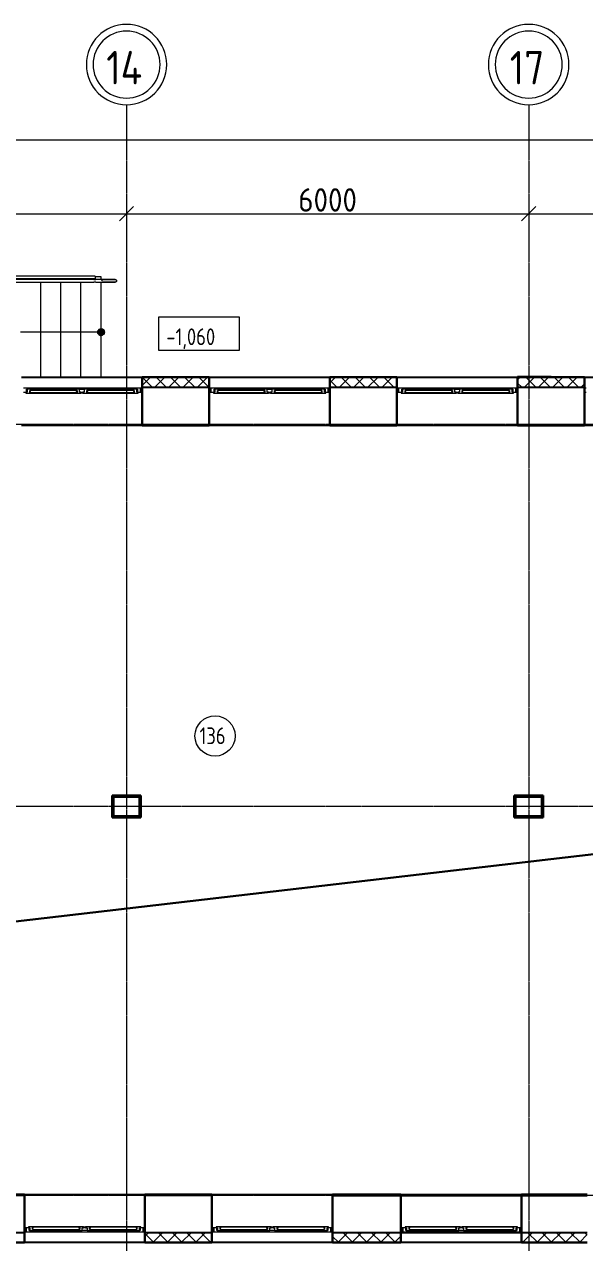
# Model space of a CAD drawing. Header units: millimetres. Extents: x -695119 to 412940, y -249585 to 622758.
# Drawn here: x 150538 to 158898, y -32073 to -13905 of the extents above; entities that cross this region are included whole.
import ezdxf

# ---------------------------------------------------------------- set-up
doc = ezdxf.new("R2010")
doc.units = ezdxf.units.MM
doc.linetypes.add('ADSK_Линия сетки', pattern=[25, 20, -2.5, 0, -2.5])
for name, color, linetype, lineweight in [('_Схема', 5, 'Continuous', 30), ('Каркас_Импост', 8, 'Continuous', 9), ('Лестницы', 8, 'Continuous', 9), ('Линии', 7, 'Continuous', 9), ('Марки помещений', 8, 'Continuous', 20), ('Несущие колонны', 252, 'Continuous', 18), ('Ограждение', 8, 'Continuous', 9), ('Окна', 252, 'Continuous', 9), ('Оси', 252, 'Continuous', 9), ('Остекление', 8, 'Continuous', 9), ('Поручни', 8, 'Continuous', 9), ('Размеры', 7, 'Continuous', 9), ('Стены разрез', 7, 'Continuous', 30), ('Стены штриховка', 7, 'Continuous', 9), ('Стрелки вверх', 7, 'Continuous', 18), ('Текстовые примечания', 7, 'Continuous', 9)]:
    doc.layers.add(name, color=color, linetype=linetype, lineweight=lineweight)
doc.layers.add('Стены', color=194, linetype='Continuous')
doc.styles.add('GOST 2.304 type A_1', font='', dxfattribs={"height": 350})
doc.styles.add('GOST Common', font='', dxfattribs={"width": 0.9, "height": 500})
doc.styles.add('ISOCPEUR', font='isocpeur.ttf', dxfattribs={"width": 0.9, "height": 350})
doc.styles.get('GOST 2.304 type A_1').set_extended_font_data('GOST 2.304 type A')
doc.styles.get('GOST Common').set_extended_font_data('GOST type B')

# ---------------------------------------------------------------- blocks, each defined once
blk = doc.blocks.new('_Oblique')
at = {"color": 0, "linetype": 'ByBlock', "lineweight": -2}
blk.add_line((-0.5, -0.5), (0.5, 0.5), dxfattribs=at)
blk = doc.blocks.new('1 этаж')
at = {"layer": 'Стрелки вверх', "true_color": 0x636466}
h = blk.add_hatch(color=251, dxfattribs=at)
edge = h.paths.add_edge_path()
edge.add_arc((-23136, -99671), 50, 0, 360)
blk.add_hatch(color=251, dxfattribs=at).paths.add_polyline_path([(-23143, -99721), (-23115, -99717), (-23094, -99698), (-23086, -99671), (-23094, -99644), (-23115, -99626), (-23143, -99622), (-23169, -99634), (-23184, -99657), (-23184, -99685), (-23169, -99709)])
at = {"layer": 'Каркас_Импост', "color": 251, "lineweight": 18, "true_color": 0x636466}
for p, q in [((-24236, -100507), (-24296, -100507)), ((-24296, -100565), (-24258, -100565)), ((-24238, -100565), (-24258, -100565)), ((-24258, -100565), (-24258, -100582)), ((-24258, -100582), (-24202, -100582)), ((-24250, -100565), (-24250, -100524)), ((-24250, -100524), (-24238, -100524)), ((-24238, -100524), (-24238, -100565)), ((-24187, -100524), (-24238, -100524)), ((-24232, -100524), (-24236, -100507)), ((-24202, -100582), (-24201, -100581)), ((-24201, -100573), (-24201, -100541)), ((-24201, -100541), (-24183, -100541)), ((-24183, -100573), (-24201, -100573)), ((-24201, -100581), (-24200, -100582)), ((-24200, -100582), (-24185, -100582)), ((-24183, -100541), (-24187, -100524)), ((-24185, -100582), (-24183, -100573)), ((-23506, -100524), (-23511, -100541)), ((-23511, -100541), (-23493, -100541)), ((-23493, -100573), (-23511, -100573)), ((-23511, -100573), (-23508, -100582)), ((-23508, -100582), (-23494, -100582)), ((-23456, -100524), (-23506, -100524)), ((-23494, -100582), (-23493, -100581)), ((-23493, -100541), (-23493, -100573)), ((-23493, -100581), (-23492, -100582)), ((-23492, -100582), (-23436, -100582)), ((-23456, -100565), (-23456, -100524)), ((-23436, -100565), (-23456, -100565)), ((-23436, -100582), (-23436, -100565)), ((-23386, -100565), (-23406, -100565)), ((-23406, -100565), (-23406, -100582)), ((-23406, -100582), (-23350, -100582)), ((-23386, -100524), (-23386, -100565)), ((-23335, -100524), (-23386, -100524)), ((-23350, -100582), (-23349, -100581)), ((-23349, -100573), (-23349, -100541)), ((-23349, -100541), (-23331, -100541)), ((-23331, -100573), (-23349, -100573)), ((-23349, -100581), (-23348, -100582)), ((-23348, -100582), (-23333, -100582)), ((-23331, -100541), (-23335, -100524)), ((-23333, -100582), (-23331, -100573)), ((-22654, -100524), (-22659, -100541)), ((-22659, -100541), (-22641, -100541)), ((-22641, -100573), (-22659, -100573)), ((-22659, -100573), (-22656, -100582)), ((-22656, -100582), (-22642, -100582)), ((-22604, -100524), (-22654, -100524)), ((-22642, -100582), (-22641, -100581)), ((-22641, -100541), (-22641, -100573)), ((-22641, -100581), (-22640, -100582)), ((-22640, -100582), (-22584, -100582)), ((-22605, -100507), (-22610, -100524)), ((-22546, -100507), (-22605, -100507)), ((-22604, -100565), (-22604, -100524)), ((-22604, -100524), (-22592, -100524)), ((-22584, -100565), (-22604, -100565)), ((-22592, -100524), (-22592, -100565)), ((-22584, -100582), (-22584, -100565)), ((-22584, -100565), (-22546, -100565)), ((-22546, -100565), (-22546, -100507)), ((-21436, -100507), (-21496, -100507)), ((-21496, -100507), (-21496, -100565)), ((-21496, -100565), (-21458, -100565)), ((-21438, -100565), (-21458, -100565)), ((-21458, -100565), (-21458, -100582)), ((-21458, -100582), (-21402, -100582)), ((-21450, -100565), (-21450, -100524)), ((-21450, -100524), (-21438, -100524)), ((-21438, -100524), (-21438, -100565)), ((-21387, -100524), (-21438, -100524)), ((-21432, -100524), (-21436, -100507)), ((-21402, -100582), (-21401, -100581)), ((-21401, -100573), (-21401, -100541)), ((-21401, -100541), (-21383, -100541)), ((-21383, -100573), (-21401, -100573)), ((-21401, -100581), (-21400, -100582)), ((-21400, -100582), (-21385, -100582)), ((-21383, -100541), (-21387, -100524)), ((-21385, -100582), (-21383, -100573)), ((-20706, -100524), (-20711, -100541)), ((-20711, -100541), (-20693, -100541)), ((-20693, -100573), (-20711, -100573)), ((-20711, -100573), (-20708, -100582)), ((-20708, -100582), (-20694, -100582)), ((-20656, -100524), (-20706, -100524)), ((-20694, -100582), (-20693, -100581)), ((-20693, -100541), (-20693, -100573)), ((-20693, -100581), (-20692, -100582)), ((-20692, -100582), (-20636, -100582)), ((-20656, -100565), (-20656, -100524)), ((-20636, -100565), (-20656, -100565)), ((-20636, -100582), (-20636, -100565)), ((-20586, -100565), (-20606, -100565)), ((-20606, -100565), (-20606, -100582)), ((-20606, -100582), (-20550, -100582)), ((-20586, -100524), (-20586, -100565)), ((-20535, -100524), (-20586, -100524)), ((-20550, -100582), (-20549, -100581)), ((-20549, -100573), (-20549, -100541)), ((-20549, -100541), (-20531, -100541)), ((-20531, -100573), (-20549, -100573)), ((-20549, -100581), (-20548, -100582)), ((-20548, -100582), (-20533, -100582)), ((-20531, -100541), (-20535, -100524)), ((-20533, -100582), (-20531, -100573)), ((-19854, -100524), (-19859, -100541)), ((-19859, -100541), (-19841, -100541)), ((-19841, -100573), (-19859, -100573)), ((-19859, -100573), (-19856, -100582)), ((-19856, -100582), (-19842, -100582)), ((-19804, -100524), (-19854, -100524)), ((-19842, -100582), (-19841, -100581)), ((-19841, -100541), (-19841, -100573)), ((-19841, -100581), (-19840, -100582)), ((-19840, -100582), (-19784, -100582)), ((-19805, -100507), (-19810, -100524)), ((-19746, -100507), (-19805, -100507)), ((-19804, -100565), (-19804, -100524)), ((-19804, -100524), (-19792, -100524)), ((-19784, -100565), (-19804, -100565)), ((-19792, -100524), (-19792, -100565)), ((-19784, -100582), (-19784, -100565)), ((-19784, -100565), (-19746, -100565)), ((-19746, -100565), (-19746, -100507)), ((-18636, -100507), (-18696, -100507)), ((-18696, -100507), (-18696, -100565)), ((-18696, -100565), (-18658, -100565)), ((-18638, -100565), (-18658, -100565)), ((-18658, -100565), (-18658, -100582)), ((-18658, -100582), (-18602, -100582)), ((-18650, -100565), (-18650, -100524)), ((-18650, -100524), (-18638, -100524)), ((-18638, -100524), (-18638, -100565)), ((-18587, -100524), (-18638, -100524)), ((-18632, -100524), (-18636, -100507)), ((-18602, -100582), (-18601, -100581)), ((-18601, -100573), (-18601, -100541)), ((-18601, -100541), (-18583, -100541)), ((-18583, -100573), (-18601, -100573)), ((-18601, -100581), (-18600, -100582)), ((-18600, -100582), (-18585, -100582)), ((-18583, -100541), (-18587, -100524)), ((-18585, -100582), (-18583, -100573)), ((-17906, -100524), (-17911, -100541)), ((-17911, -100541), (-17893, -100541)), ((-17893, -100573), (-17911, -100573)), ((-17911, -100573), (-17908, -100582)), ((-17908, -100582), (-17894, -100582)), ((-17856, -100524), (-17906, -100524)), ((-17894, -100582), (-17893, -100581)), ((-17893, -100541), (-17893, -100573)), ((-17893, -100581), (-17892, -100582)), ((-17892, -100582), (-17836, -100582)), ((-17856, -100565), (-17856, -100524)), ((-17836, -100565), (-17856, -100565)), ((-17836, -100582), (-17836, -100565)), ((-17786, -100565), (-17806, -100565)), ((-17806, -100565), (-17806, -100582)), ((-17806, -100582), (-17750, -100582)), ((-17786, -100524), (-17786, -100565)), ((-17735, -100524), (-17786, -100524)), ((-17750, -100582), (-17749, -100581)), ((-17749, -100573), (-17749, -100541)), ((-17749, -100541), (-17731, -100541)), ((-17731, -100573), (-17749, -100573)), ((-17749, -100581), (-17748, -100582)), ((-17748, -100582), (-17733, -100582)), ((-17731, -100541), (-17735, -100524)), ((-17733, -100582), (-17731, -100573)), ((-17054, -100524), (-17059, -100541)), ((-17059, -100541), (-17041, -100541)), ((-17041, -100573), (-17059, -100573)), ((-17059, -100573), (-17056, -100582)), ((-17056, -100582), (-17042, -100582)), ((-17004, -100524), (-17054, -100524)), ((-17042, -100582), (-17041, -100581)), ((-17041, -100541), (-17041, -100573)), ((-17041, -100581), (-17040, -100582)), ((-17040, -100582), (-16984, -100582)), ((-17005, -100507), (-17010, -100524)), ((-16946, -100507), (-17005, -100507)), ((-17004, -100565), (-17004, -100524)), ((-17004, -100524), (-16992, -100524)), ((-16984, -100565), (-17004, -100565)), ((-16992, -100524), (-16992, -100565)), ((-16984, -100582), (-16984, -100565)), ((-16984, -100565), (-16946, -100565)), ((-16946, -100565), (-16946, -100507)), ((-24218, -113029), (-24256, -113029)), ((-24256, -113029), (-24256, -113087)), ((-24256, -113087), (-24196, -113087)), ((-24162, -113012), (-24218, -113012)), ((-24218, -113012), (-24218, -113029)), ((-24218, -113029), (-24198, -113029)), ((-24210, -113070), (-24210, -113029)), ((-24198, -113070), (-24210, -113070)), ((-24198, -113029), (-24198, -113070)), ((-24198, -113070), (-24147, -113070)), ((-24196, -113087), (-24192, -113070)), ((-24161, -113013), (-24162, -113012)), ((-24160, -113012), (-24161, -113013)), ((-24161, -113053), (-24161, -113021)), ((-24161, -113021), (-24143, -113021)), ((-24143, -113053), (-24161, -113053)), ((-24145, -113012), (-24160, -113012)), ((-24147, -113070), (-24143, -113053)), ((-24143, -113021), (-24145, -113012)), ((-23468, -113012), (-23471, -113021)), ((-23471, -113021), (-23453, -113021)), ((-23453, -113053), (-23471, -113053)), ((-23471, -113053), (-23466, -113070)), ((-23454, -113012), (-23468, -113012)), ((-23466, -113070), (-23416, -113070)), ((-23453, -113013), (-23454, -113012)), ((-23452, -113012), (-23453, -113013)), ((-23453, -113021), (-23453, -113053)), ((-23396, -113012), (-23452, -113012)), ((-23416, -113070), (-23416, -113029)), ((-23416, -113029), (-23396, -113029)), ((-23396, -113029), (-23396, -113012)), ((-23310, -113012), (-23366, -113012)), ((-23366, -113012), (-23366, -113029)), ((-23366, -113029), (-23346, -113029)), ((-23346, -113029), (-23346, -113070)), ((-23346, -113070), (-23295, -113070)), ((-23309, -113013), (-23310, -113012)), ((-23308, -113012), (-23309, -113013)), ((-23309, -113053), (-23309, -113021)), ((-23309, -113021), (-23291, -113021)), ((-23291, -113053), (-23309, -113053)), ((-23293, -113012), (-23308, -113012)), ((-23295, -113070), (-23291, -113053)), ((-23291, -113021), (-23293, -113012)), ((-22616, -113012), (-22619, -113021)), ((-22619, -113021), (-22601, -113021)), ((-22601, -113053), (-22619, -113053)), ((-22619, -113053), (-22614, -113070)), ((-22602, -113012), (-22616, -113012)), ((-22614, -113070), (-22564, -113070)), ((-22601, -113013), (-22602, -113012)), ((-22600, -113012), (-22601, -113013)), ((-22601, -113021), (-22601, -113053)), ((-22544, -113012), (-22600, -113012)), ((-22570, -113070), (-22565, -113087)), ((-22565, -113087), (-22506, -113087)), ((-22564, -113070), (-22564, -113029)), ((-22564, -113029), (-22544, -113029)), ((-22552, -113070), (-22564, -113070)), ((-22552, -113029), (-22552, -113070)), ((-22544, -113029), (-22544, -113012)), ((-22506, -113029), (-22544, -113029)), ((-22506, -113087), (-22506, -113029)), ((-21418, -113029), (-21456, -113029)), ((-21456, -113029), (-21456, -113087)), ((-21456, -113087), (-21396, -113087)), ((-21362, -113012), (-21418, -113012)), ((-21418, -113012), (-21418, -113029)), ((-21418, -113029), (-21398, -113029)), ((-21410, -113070), (-21410, -113029)), ((-21398, -113070), (-21410, -113070)), ((-21398, -113029), (-21398, -113070)), ((-21398, -113070), (-21347, -113070)), ((-21396, -113087), (-21392, -113070)), ((-21361, -113013), (-21362, -113012)), ((-21360, -113012), (-21361, -113013)), ((-21361, -113053), (-21361, -113021)), ((-21361, -113021), (-21343, -113021)), ((-21343, -113053), (-21361, -113053)), ((-21345, -113012), (-21360, -113012)), ((-21347, -113070), (-21343, -113053)), ((-21343, -113021), (-21345, -113012)), ((-20668, -113012), (-20671, -113021)), ((-20671, -113021), (-20653, -113021)), ((-20653, -113053), (-20671, -113053)), ((-20671, -113053), (-20666, -113070)), ((-20654, -113012), (-20668, -113012)), ((-20666, -113070), (-20616, -113070)), ((-20653, -113013), (-20654, -113012)), ((-20652, -113012), (-20653, -113013)), ((-20653, -113021), (-20653, -113053)), ((-20596, -113012), (-20652, -113012)), ((-20616, -113070), (-20616, -113029)), ((-20616, -113029), (-20596, -113029)), ((-20596, -113029), (-20596, -113012)), ((-20510, -113012), (-20566, -113012)), ((-20566, -113012), (-20566, -113029)), ((-20566, -113029), (-20546, -113029)), ((-20546, -113029), (-20546, -113070)), ((-20546, -113070), (-20495, -113070)), ((-20509, -113013), (-20510, -113012)), ((-20508, -113012), (-20509, -113013)), ((-20509, -113053), (-20509, -113021)), ((-20509, -113021), (-20491, -113021)), ((-20491, -113053), (-20509, -113053)), ((-20493, -113012), (-20508, -113012)), ((-20495, -113070), (-20491, -113053)), ((-20491, -113021), (-20493, -113012)), ((-19816, -113012), (-19819, -113021)), ((-19819, -113021), (-19801, -113021)), ((-19801, -113053), (-19819, -113053)), ((-19819, -113053), (-19814, -113070)), ((-19802, -113012), (-19816, -113012)), ((-19814, -113070), (-19764, -113070)), ((-19801, -113013), (-19802, -113012)), ((-19800, -113012), (-19801, -113013)), ((-19801, -113021), (-19801, -113053)), ((-19744, -113012), (-19800, -113012)), ((-19770, -113070), (-19765, -113087)), ((-19765, -113087), (-19706, -113087)), ((-19764, -113070), (-19764, -113029)), ((-19764, -113029), (-19744, -113029)), ((-19752, -113070), (-19764, -113070)), ((-19752, -113029), (-19752, -113070)), ((-19744, -113029), (-19744, -113012)), ((-19706, -113029), (-19744, -113029)), ((-19706, -113087), (-19706, -113029)), ((-18598, -113029), (-18636, -113029)), ((-18636, -113029), (-18636, -113087)), ((-18636, -113087), (-18576, -113087)), ((-18542, -113012), (-18598, -113012)), ((-18598, -113012), (-18598, -113029)), ((-18598, -113029), (-18578, -113029)), ((-18590, -113070), (-18590, -113029)), ((-18578, -113070), (-18590, -113070)), ((-18578, -113029), (-18578, -113070)), ((-18578, -113070), (-18527, -113070)), ((-18576, -113087), (-18572, -113070)), ((-18541, -113013), (-18542, -113012)), ((-18540, -113012), (-18541, -113013)), ((-18541, -113053), (-18541, -113021)), ((-18541, -113021), (-18523, -113021)), ((-18523, -113053), (-18541, -113053)), ((-18525, -113012), (-18540, -113012)), ((-18527, -113070), (-18523, -113053)), ((-18523, -113021), (-18525, -113012)), ((-17848, -113012), (-17851, -113021)), ((-17851, -113021), (-17833, -113021)), ((-17833, -113053), (-17851, -113053)), ((-17851, -113053), (-17846, -113070)), ((-17834, -113012), (-17848, -113012)), ((-17846, -113070), (-17796, -113070)), ((-17833, -113013), (-17834, -113012)), ((-17832, -113012), (-17833, -113013)), ((-17833, -113021), (-17833, -113053)), ((-17776, -113012), (-17832, -113012)), ((-17796, -113070), (-17796, -113029)), ((-17796, -113029), (-17776, -113029)), ((-17776, -113029), (-17776, -113012)), ((-17690, -113012), (-17746, -113012)), ((-17746, -113012), (-17746, -113029)), ((-17746, -113029), (-17726, -113029)), ((-17726, -113029), (-17726, -113070)), ((-17726, -113070), (-17675, -113070)), ((-17689, -113013), (-17690, -113012)), ((-17688, -113012), (-17689, -113013)), ((-17689, -113053), (-17689, -113021)), ((-17689, -113021), (-17671, -113021)), ((-17671, -113053), (-17689, -113053)), ((-17673, -113012), (-17688, -113012)), ((-17675, -113070), (-17671, -113053)), ((-17671, -113021), (-17673, -113012)), ((-16996, -113012), (-16999, -113021)), ((-16999, -113021), (-16981, -113021)), ((-16981, -113053), (-16999, -113053)), ((-16999, -113053), (-16994, -113070)), ((-16982, -113012), (-16996, -113012)), ((-16994, -113070), (-16944, -113070)), ((-16981, -113013), (-16982, -113012)), ((-16980, -113012), (-16981, -113013)), ((-16981, -113021), (-16981, -113053)), ((-16924, -113012), (-16980, -113012)), ((-16950, -113070), (-16945, -113087)), ((-16945, -113087), (-16886, -113087)), ((-16944, -113070), (-16944, -113029)), ((-16944, -113029), (-16924, -113029)), ((-16932, -113070), (-16944, -113070)), ((-16932, -113029), (-16932, -113070)), ((-16924, -113029), (-16924, -113012)), ((-16886, -113029), (-16924, -113029)), ((-16886, -113087), (-16886, -113029))]:
    blk.add_line(p, q, dxfattribs=at)
at = {"layer": 'Каркас_Импост', "color": 251, "true_color": 0x636466}
for p, q in [((-22605, -100507), (-24236, -100507)), ((-24202, -100582), (-24200, -100582)), ((-23506, -100524), (-24187, -100524)), ((-24185, -100582), (-23508, -100582)), ((-23494, -100582), (-23492, -100582)), ((-23456, -100524), (-23386, -100524)), ((-23436, -100565), (-23406, -100565)), ((-23406, -100582), (-23436, -100582)), ((-23350, -100582), (-23348, -100582)), ((-22654, -100524), (-23335, -100524)), ((-23333, -100582), (-22656, -100582)), ((-22642, -100582), (-22640, -100582)), ((-19805, -100507), (-21436, -100507)), ((-21402, -100582), (-21400, -100582)), ((-20706, -100524), (-21387, -100524)), ((-21385, -100582), (-20708, -100582)), ((-20694, -100582), (-20692, -100582)), ((-20656, -100524), (-20586, -100524)), ((-20636, -100565), (-20606, -100565)), ((-20606, -100582), (-20636, -100582)), ((-20550, -100582), (-20548, -100582)), ((-19854, -100524), (-20535, -100524)), ((-20533, -100582), (-19856, -100582)), ((-19842, -100582), (-19840, -100582)), ((-17005, -100507), (-18636, -100507)), ((-18602, -100582), (-18600, -100582)), ((-17906, -100524), (-18587, -100524)), ((-18585, -100582), (-17908, -100582)), ((-17894, -100582), (-17892, -100582)), ((-17856, -100524), (-17786, -100524)), ((-17836, -100565), (-17806, -100565)), ((-17806, -100582), (-17836, -100582)), ((-17750, -100582), (-17748, -100582)), ((-17054, -100524), (-17735, -100524)), ((-17733, -100582), (-17056, -100582)), ((-17042, -100582), (-17040, -100582)), ((-24196, -113087), (-22565, -113087)), ((-24160, -113012), (-24162, -113012)), ((-24147, -113070), (-23466, -113070)), ((-23468, -113012), (-24145, -113012)), ((-23452, -113012), (-23454, -113012)), ((-23346, -113070), (-23416, -113070)), ((-23396, -113012), (-23366, -113012)), ((-23366, -113029), (-23396, -113029)), ((-23308, -113012), (-23310, -113012)), ((-23295, -113070), (-22614, -113070)), ((-22616, -113012), (-23293, -113012)), ((-22600, -113012), (-22602, -113012)), ((-21396, -113087), (-19765, -113087)), ((-21360, -113012), (-21362, -113012)), ((-21347, -113070), (-20666, -113070)), ((-20668, -113012), (-21345, -113012)), ((-20652, -113012), (-20654, -113012)), ((-20546, -113070), (-20616, -113070)), ((-20596, -113012), (-20566, -113012)), ((-20566, -113029), (-20596, -113029)), ((-20508, -113012), (-20510, -113012)), ((-20495, -113070), (-19814, -113070)), ((-19816, -113012), (-20493, -113012)), ((-19800, -113012), (-19802, -113012)), ((-18576, -113087), (-16945, -113087)), ((-18540, -113012), (-18542, -113012)), ((-18527, -113070), (-17846, -113070)), ((-17848, -113012), (-18525, -113012)), ((-17832, -113012), (-17834, -113012)), ((-17726, -113070), (-17796, -113070)), ((-17776, -113012), (-17746, -113012)), ((-17746, -113029), (-17776, -113029)), ((-17688, -113012), (-17690, -113012)), ((-17675, -113070), (-16994, -113070)), ((-16996, -113012), (-17673, -113012)), ((-16980, -113012), (-16982, -113012))]:
    blk.add_line(p, q, dxfattribs=at)
at = {"layer": 'Лестницы', "color": 251, "true_color": 0x636466}
for p, q in [((-24036, -98885), (-24036, -98875)), ((-24036, -98885), (-24036, -98875)), ((-24036, -100345), (-24036, -98925)), ((-24036, -100345), (-24036, -98925)), ((-23736, -98885), (-23736, -98875)), ((-23736, -98885), (-23736, -98875)), ((-23736, -100345), (-23736, -98925)), ((-23736, -100345), (-23736, -98925)), ((-23436, -98885), (-23436, -98875)), ((-23436, -98885), (-23436, -98875)), ((-23436, -100345), (-23436, -98925)), ((-23436, -100345), (-23436, -98925)), ((-23136, -98845), (-23225, -98845)), ((-23136, -98885), (-23136, -98845)), ((-23136, -98885), (-23136, -98845)), ((-23136, -100345), (-23136, -98925)), ((-23136, -100345), (-23136, -98925))]:
    blk.add_line(p, q, dxfattribs=at)
at = {"layer": 'Линии', "color": 251, "true_color": 0x636466}
for p, q in [((-22275, -99444), (-21075, -99444)), ((-22275, -99944), (-22275, -99444)), ((-21075, -99444), (-21075, -99944)), ((-21075, -99944), (-22275, -99944))]:
    blk.add_line(p, q, dxfattribs=at)
at = {"layer": 'Марки помещений', "color": 251, "true_color": 0x636466}
blk.add_circle((-21435, -105694), 300, dxfattribs=at)
at = {"layer": 'Несущие колонны', "color": 251, "lineweight": 40, "true_color": 0x636466}
for p, q in [((-22956, -106897), (-22956, -106597)), ((-22956, -106597), (-22556, -106597)), ((-22556, -106597), (-22956, -106597)), ((-22956, -106597), (-22956, -106897)), ((-22556, -106597), (-22556, -106897)), ((-22556, -106897), (-22556, -106597)), ((-16956, -106897), (-16956, -106597)), ((-16956, -106597), (-16556, -106597)), ((-16556, -106597), (-16956, -106597)), ((-16956, -106597), (-16956, -106897)), ((-16556, -106597), (-16556, -106897)), ((-16556, -106897), (-16556, -106597)), ((-22556, -106897), (-22956, -106897)), ((-22956, -106897), (-22556, -106897)), ((-16556, -106897), (-16956, -106897)), ((-16956, -106897), (-16556, -106897))]:
    blk.add_line(p, q, dxfattribs=at)
at = {"layer": 'Ограждение', "color": 251, "true_color": 0x636466}
for p, q in [((-23245, -98885), (-24935, -98885)), ((-24935, -98925), (-23245, -98925)), ((-23125, -98885), (-23214, -98885)), ((-23214, -98925), (-23125, -98925)), ((-23125, -98908), (-23125, -98903)), ((-23125, -98903), (-23125, -98905)), ((-23125, -98905), (-23125, -98908))]:
    blk.add_line(p, q, dxfattribs=at)
at = {"layer": 'Ограждение', "color": 251, "true_color": 0x636466, "flags": 128}
for points in [[(-23245, -98885), (-23242, -98885), (-23240, -98885), (-23237, -98885), (-23235, -98885), (-23232, -98885), (-23229, -98885), (-23226, -98885), (-23224, -98885), (-23221, -98885), (-23218, -98885), (-23215, -98885), (-23214, -98885)], [(-23214, -98925), (-23216, -98925), (-23219, -98925), (-23222, -98925), (-23225, -98925), (-23228, -98925), (-23230, -98925), (-23233, -98925), (-23236, -98925), (-23238, -98925), (-23241, -98925), (-23243, -98925), (-23245, -98925)], [(-23125, -98885), (-23117, -98885), (-23109, -98885), (-23101, -98885), (-23094, -98885), (-23086, -98885), (-23078, -98885), (-23070, -98885), (-23063, -98885), (-23055, -98885), (-23048, -98885), (-23040, -98885), (-23033, -98885), (-23026, -98885), (-23019, -98885), (-23013, -98885), (-23006, -98885), (-23000, -98885), (-22994, -98885), (-22988, -98885), (-22982, -98885), (-22977, -98885), (-22971, -98885), (-22966, -98885), (-22962, -98885), (-22957, -98885), (-22953, -98885), (-22949, -98885), (-22945, -98885), (-22942, -98885), (-22939, -98885), (-22936, -98885), (-22934, -98885), (-22932, -98885), (-22930, -98885), (-22928, -98885), (-22927, -98885), (-22926, -98885), (-22926, -98885), (-22925, -98885), (-22925, -98885)], [(-22925, -98885), (-22926, -98885), (-22926, -98885), (-22927, -98885), (-22928, -98885), (-22929, -98885), (-22931, -98885), (-22933, -98885), (-22936, -98885), (-22938, -98885), (-22941, -98885), (-22944, -98885), (-22948, -98885), (-22952, -98885), (-22956, -98885), (-22960, -98885), (-22965, -98885), (-22970, -98885), (-22975, -98885), (-22980, -98885), (-22986, -98885), (-22992, -98885), (-22998, -98885), (-23004, -98885), (-23011, -98885), (-23017, -98885), (-23024, -98885), (-23031, -98885), (-23038, -98885), (-23046, -98885), (-23053, -98885), (-23060, -98885), (-23068, -98885), (-23076, -98885), (-23084, -98885), (-23091, -98885), (-23099, -98885), (-23107, -98885), (-23115, -98885), (-23123, -98885), (-23125, -98885)], [(-23125, -98925), (-23117, -98925), (-23109, -98925), (-23101, -98925), (-23094, -98925), (-23086, -98925), (-23078, -98925), (-23070, -98925), (-23063, -98925), (-23055, -98925), (-23048, -98925), (-23040, -98925), (-23033, -98925), (-23026, -98925), (-23019, -98925), (-23013, -98925), (-23006, -98925), (-23000, -98925), (-22994, -98925), (-22988, -98925), (-22982, -98925), (-22977, -98925), (-22971, -98925), (-22966, -98925), (-22962, -98925), (-22957, -98925), (-22953, -98925), (-22949, -98925), (-22945, -98925), (-22942, -98925), (-22939, -98925), (-22936, -98925), (-22934, -98925), (-22932, -98925), (-22930, -98925), (-22928, -98925), (-22927, -98925), (-22926, -98925), (-22926, -98925), (-22925, -98925), (-22925, -98925)], [(-22925, -98925), (-22926, -98925), (-22926, -98925), (-22927, -98925), (-22928, -98925), (-22929, -98925), (-22931, -98925), (-22933, -98925), (-22936, -98925), (-22938, -98925), (-22941, -98925), (-22944, -98925), (-22948, -98925), (-22952, -98925), (-22956, -98925), (-22960, -98925), (-22965, -98925), (-22970, -98925), (-22975, -98925), (-22980, -98925), (-22986, -98925), (-22992, -98925), (-22998, -98925), (-23004, -98925), (-23011, -98925), (-23017, -98925), (-23024, -98925), (-23031, -98925), (-23038, -98925), (-23046, -98925), (-23053, -98925), (-23060, -98925), (-23068, -98925), (-23076, -98925), (-23084, -98925), (-23091, -98925), (-23099, -98925), (-23107, -98925), (-23115, -98925), (-23123, -98925), (-23125, -98925)], [(-22925, -98885), (-22925, -98885), (-22924, -98885), (-22923, -98886), (-22922, -98886), (-22921, -98886), (-22921, -98886), (-22920, -98886), (-22919, -98886), (-22918, -98887), (-22918, -98887), (-22917, -98887), (-22916, -98888), (-22915, -98888), (-22915, -98888), (-22914, -98889), (-22913, -98889), (-22913, -98890), (-22912, -98890), (-22912, -98891), (-22911, -98891), (-22911, -98892), (-22910, -98893), (-22910, -98893), (-22909, -98894), (-22909, -98895), (-22908, -98895), (-22908, -98896), (-22907, -98897), (-22907, -98897), (-22907, -98898), (-22907, -98899), (-22906, -98900), (-22906, -98900), (-22906, -98901), (-22906, -98902), (-22906, -98903), (-22906, -98904), (-22905, -98904), (-22905, -98905), (-22905, -98905)], [(-22905, -98905), (-22905, -98906), (-22905, -98907), (-22906, -98908), (-22906, -98909), (-22906, -98909), (-22906, -98910), (-22906, -98911), (-22906, -98912), (-22907, -98912), (-22907, -98913), (-22907, -98914), (-22908, -98915), (-22908, -98915), (-22908, -98916), (-22909, -98917), (-22909, -98917), (-22910, -98918), (-22910, -98919), (-22911, -98919), (-22912, -98920), (-22912, -98920), (-22913, -98921), (-22913, -98921), (-22914, -98922), (-22915, -98922), (-22915, -98923), (-22916, -98923), (-22917, -98923), (-22917, -98924), (-22918, -98924), (-22919, -98924), (-22920, -98925), (-22920, -98925), (-22921, -98925), (-22922, -98925), (-22923, -98925), (-22924, -98925), (-22924, -98925), (-22925, -98925), (-22925, -98925)]]:
    blk.add_lwpolyline(points, dxfattribs=at)
at = {"layer": 'Окна', "color": 251, "true_color": 0x636466}
for p, q in [((-22521, -100507), (-22546, -100507)), ((-22546, -100507), (-22546, -100565)), ((-22546, -100565), (-22521, -100565)), ((-21496, -100507), (-21521, -100507)), ((-21521, -100565), (-21496, -100565)), ((-21496, -100565), (-21496, -100507)), ((-19721, -100507), (-19746, -100507)), ((-19746, -100507), (-19746, -100565)), ((-19746, -100565), (-19721, -100565)), ((-18696, -100507), (-18721, -100507)), ((-18721, -100565), (-18696, -100565)), ((-18696, -100565), (-18696, -100507)), ((-16921, -100507), (-16946, -100507)), ((-16946, -100507), (-16946, -100565)), ((-16946, -100565), (-16921, -100565)), ((-15896, -100507), (-15921, -100507)), ((-15921, -100565), (-15896, -100565)), ((-24256, -113029), (-24281, -113029)), ((-24281, -113087), (-24256, -113087)), ((-24256, -113087), (-24256, -113029)), ((-22481, -113029), (-22506, -113029)), ((-22506, -113029), (-22506, -113087)), ((-22506, -113087), (-22481, -113087)), ((-21456, -113029), (-21481, -113029)), ((-21481, -113087), (-21456, -113087)), ((-21456, -113087), (-21456, -113029)), ((-19681, -113029), (-19706, -113029)), ((-19706, -113029), (-19706, -113087)), ((-19706, -113087), (-19681, -113087)), ((-18636, -113029), (-18661, -113029)), ((-18661, -113087), (-18636, -113087)), ((-18636, -113087), (-18636, -113029)), ((-16861, -113029), (-16886, -113029)), ((-16886, -113029), (-16886, -113087)), ((-16886, -113087), (-16861, -113087))]:
    blk.add_line(p, q, dxfattribs=at)
at = {"layer": 'Оси', "color": 251, "linetype": 'ADSK_Линия сетки', "true_color": 0x636466}
for p, q in [((-22756, -96281), (-22756, -159673)), ((-16756, -96281), (-16756, -160943)), ((4311, -101047), (-72628, -101047)), ((4311, -106747), (-72628, -106747)), ((4311, -112547), (-72628, -112547))]:
    blk.add_line(p, q, dxfattribs=at)
at = {"layer": 'Оси', "color": 251, "lineweight": 20, "true_color": 0x636466}
for centre, radius, start, end in [((-22756, -95681), 600, 0, 180), ((-22756, -95681), 500, 0, 180), ((-16756, -95681), 600, 0, 180), ((-16756, -95681), 500, 0, 180), ((-22756, -95681), 600, 180, 0), ((-22756, -95681), 500, 180, 0), ((-16756, -95681), 600, 180, 0), ((-16756, -95681), 500, 180, 0)]:
    blk.add_arc(centre, radius, start, end, dxfattribs=at)
at = {"layer": 'Остекление', "color": 251, "true_color": 0x636466}
for p, q in [((-24198, -100541), (-24201, -100541)), ((-24201, -100541), (-24201, -100573)), ((-24201, -100573), (-24198, -100573)), ((-23496, -100541), (-24198, -100541)), ((-24198, -100541), (-24198, -100573)), ((-24198, -100573), (-24198, -100541)), ((-24198, -100573), (-23496, -100573)), ((-23496, -100573), (-23496, -100541)), ((-23496, -100541), (-23496, -100573)), ((-23493, -100541), (-23496, -100541)), ((-23496, -100573), (-23493, -100573)), ((-23493, -100573), (-23493, -100541)), ((-23346, -100541), (-23349, -100541)), ((-23349, -100541), (-23349, -100573)), ((-23349, -100573), (-23346, -100573)), ((-22644, -100541), (-23346, -100541)), ((-23346, -100541), (-23346, -100573)), ((-23346, -100573), (-23346, -100541)), ((-23346, -100573), (-22644, -100573)), ((-22644, -100573), (-22644, -100541)), ((-22644, -100541), (-22644, -100573)), ((-22641, -100541), (-22644, -100541)), ((-22644, -100573), (-22641, -100573)), ((-22641, -100573), (-22641, -100541)), ((-21398, -100541), (-21401, -100541)), ((-21401, -100541), (-21401, -100573)), ((-21401, -100573), (-21398, -100573)), ((-20696, -100541), (-21398, -100541)), ((-21398, -100541), (-21398, -100573)), ((-21398, -100573), (-21398, -100541)), ((-21398, -100573), (-20696, -100573)), ((-20696, -100573), (-20696, -100541)), ((-20696, -100541), (-20696, -100573)), ((-20693, -100541), (-20696, -100541)), ((-20696, -100573), (-20693, -100573)), ((-20693, -100573), (-20693, -100541)), ((-20546, -100541), (-20549, -100541)), ((-20549, -100541), (-20549, -100573)), ((-20549, -100573), (-20546, -100573)), ((-19844, -100541), (-20546, -100541)), ((-20546, -100541), (-20546, -100573)), ((-20546, -100573), (-20546, -100541)), ((-20546, -100573), (-19844, -100573)), ((-19844, -100573), (-19844, -100541)), ((-19844, -100541), (-19844, -100573)), ((-19841, -100541), (-19844, -100541)), ((-19844, -100573), (-19841, -100573)), ((-19841, -100573), (-19841, -100541)), ((-18598, -100541), (-18601, -100541)), ((-18601, -100541), (-18601, -100573)), ((-18601, -100573), (-18598, -100573)), ((-17896, -100541), (-18598, -100541)), ((-18598, -100541), (-18598, -100573)), ((-18598, -100573), (-18598, -100541)), ((-18598, -100573), (-17896, -100573)), ((-17896, -100573), (-17896, -100541)), ((-17896, -100541), (-17896, -100573)), ((-17893, -100541), (-17896, -100541)), ((-17896, -100573), (-17893, -100573)), ((-17893, -100573), (-17893, -100541)), ((-17746, -100541), (-17749, -100541)), ((-17749, -100541), (-17749, -100573)), ((-17749, -100573), (-17746, -100573)), ((-17044, -100541), (-17746, -100541)), ((-17746, -100541), (-17746, -100573)), ((-17746, -100573), (-17746, -100541)), ((-17746, -100573), (-17044, -100573)), ((-17044, -100573), (-17044, -100541)), ((-17044, -100541), (-17044, -100573)), ((-17041, -100541), (-17044, -100541)), ((-17044, -100573), (-17041, -100573)), ((-17041, -100573), (-17041, -100541)), ((-24158, -113021), (-24161, -113021)), ((-24161, -113021), (-24161, -113053)), ((-24161, -113053), (-24158, -113053)), ((-23456, -113021), (-24158, -113021)), ((-24158, -113021), (-24158, -113053)), ((-24158, -113053), (-24158, -113021)), ((-24158, -113053), (-23456, -113053)), ((-23456, -113053), (-23456, -113021)), ((-23456, -113021), (-23456, -113053)), ((-23453, -113021), (-23456, -113021)), ((-23456, -113053), (-23453, -113053)), ((-23453, -113053), (-23453, -113021)), ((-23306, -113021), (-23309, -113021)), ((-23309, -113021), (-23309, -113053)), ((-23309, -113053), (-23306, -113053)), ((-22604, -113021), (-23306, -113021)), ((-23306, -113021), (-23306, -113053)), ((-23306, -113053), (-23306, -113021)), ((-23306, -113053), (-22604, -113053)), ((-22604, -113053), (-22604, -113021)), ((-22604, -113021), (-22604, -113053)), ((-22601, -113021), (-22604, -113021)), ((-22604, -113053), (-22601, -113053)), ((-22601, -113053), (-22601, -113021)), ((-21358, -113021), (-21361, -113021)), ((-21361, -113021), (-21361, -113053)), ((-21361, -113053), (-21358, -113053)), ((-20656, -113021), (-21358, -113021)), ((-21358, -113021), (-21358, -113053)), ((-21358, -113053), (-21358, -113021)), ((-21358, -113053), (-20656, -113053)), ((-20656, -113053), (-20656, -113021)), ((-20656, -113021), (-20656, -113053)), ((-20653, -113021), (-20656, -113021)), ((-20656, -113053), (-20653, -113053)), ((-20653, -113053), (-20653, -113021)), ((-20506, -113021), (-20509, -113021)), ((-20509, -113021), (-20509, -113053)), ((-20509, -113053), (-20506, -113053)), ((-19804, -113021), (-20506, -113021)), ((-20506, -113021), (-20506, -113053)), ((-20506, -113053), (-20506, -113021)), ((-20506, -113053), (-19804, -113053)), ((-19804, -113053), (-19804, -113021)), ((-19804, -113021), (-19804, -113053)), ((-19801, -113021), (-19804, -113021)), ((-19804, -113053), (-19801, -113053)), ((-19801, -113053), (-19801, -113021)), ((-18538, -113021), (-18541, -113021)), ((-18541, -113021), (-18541, -113053)), ((-18541, -113053), (-18538, -113053)), ((-17836, -113021), (-18538, -113021)), ((-18538, -113021), (-18538, -113053)), ((-18538, -113053), (-18538, -113021)), ((-18538, -113053), (-17836, -113053)), ((-17836, -113053), (-17836, -113021)), ((-17836, -113021), (-17836, -113053)), ((-17833, -113021), (-17836, -113021)), ((-17836, -113053), (-17833, -113053)), ((-17833, -113053), (-17833, -113021)), ((-17686, -113021), (-17689, -113021)), ((-17689, -113021), (-17689, -113053)), ((-17689, -113053), (-17686, -113053)), ((-16984, -113021), (-17686, -113021)), ((-17686, -113021), (-17686, -113053)), ((-17686, -113053), (-17686, -113021)), ((-17686, -113053), (-16984, -113053)), ((-16984, -113053), (-16984, -113021)), ((-16984, -113021), (-16984, -113053)), ((-16981, -113021), (-16984, -113021)), ((-16984, -113053), (-16981, -113053)), ((-16981, -113053), (-16981, -113021))]:
    blk.add_line(p, q, dxfattribs=at)
at = {"layer": 'Поручни', "color": 251, "true_color": 0x636466}
for p, q in [((-23225, -98835), (-24936, -98835)), ((-23225, -98835), (-23225, -98875)), ((-23225, -98875), (-24936, -98875))]:
    blk.add_line(p, q, dxfattribs=at)
at = {"layer": 'Размеры', "color": 251, "lineweight": 18, "true_color": 0x636466}
for p, q in [((-58706, -96801), (-4806, -96801)), ((-28906, -97905), (-22606, -97905)), ((-22906, -97905), (-16606, -97905)), ((-22756, -97955), (-22756, -98055)), ((-22756, -97955), (-22756, -98055)), ((-16756, -97955), (-16756, -98055))]:
    blk.add_line(p, q, dxfattribs=at)
at = {"layer": 'Размеры', "color": 251, "lineweight": 20, "true_color": 0x636466}
for p, q in [((-16906, -97905), (-7606, -97905)), ((-16756, -97955), (-16756, -98055))]:
    blk.add_line(p, q, dxfattribs=at)
at = {"layer": 'Стены', "color": 251, "true_color": 0x636466}
for p, q in [((-24321, -100345), (-22521, -100345)), ((-21521, -100345), (-19721, -100345)), ((-18721, -100345), (-16921, -100345)), ((-15921, -100345), (-14121, -100345)), ((-21521, -100497), (-22521, -100497)), ((-18721, -100497), (-19721, -100497)), ((-15921, -100497), (-16921, -100497)), ((-22521, -101062), (-24321, -101062)), ((-22521, -101047), (-21521, -101047)), ((-19721, -101062), (-21521, -101062)), ((-19721, -101047), (-18721, -101047)), ((-16921, -101062), (-18721, -101062)), ((-16921, -101047), (-15921, -101047)), ((-14121, -101062), (-15921, -101062)), ((-24281, -112547), (-25321, -112547)), ((-24281, -112532), (-22481, -112532)), ((-21481, -112547), (-22481, -112547)), ((-21481, -112532), (-19681, -112532)), ((-19681, -112547), (-15881, -112547)), ((-18661, -112532), (-16861, -112532)), ((-25321, -113097), (-24281, -113097)), ((-22481, -113097), (-21481, -113097)), ((-19681, -113097), (-15881, -113097)), ((-22481, -113249), (-24281, -113249)), ((-19681, -113249), (-21481, -113249)), ((-16861, -113249), (-18661, -113249))]:
    blk.add_line(p, q, dxfattribs=at)
at = {"layer": 'Стены разрез', "color": 251, "true_color": 0x636466}
for p, q in [((-22521, -101062), (-22521, -100345)), ((-21521, -100345), (-22521, -100345)), ((-21521, -101062), (-21521, -100345)), ((-19721, -101062), (-19721, -100345)), ((-18721, -100345), (-19721, -100345)), ((-18721, -101062), (-18721, -100345)), ((-16421, -100340), (-16921, -100340)), ((-16921, -100340), (-16921, -100345)), ((-16921, -101062), (-16921, -100345)), ((-15921, -100345), (-16921, -100345)), ((-16421, -100345), (-16421, -100340)), ((-15921, -101062), (-15921, -100345)), ((-22521, -101062), (-21521, -101062)), ((-19721, -101062), (-18721, -101062)), ((-16921, -101062), (-15921, -101062)), ((-22541, -106582), (-22971, -106582)), ((-22971, -106582), (-22971, -106912)), ((-22541, -106912), (-22541, -106582)), ((-16541, -106582), (-16971, -106582)), ((-16971, -106582), (-16971, -106912)), ((-16541, -106912), (-16541, -106582)), ((-22971, -106912), (-22541, -106912)), ((-16971, -106912), (-16541, -106912)), ((-24281, -112532), (-25321, -112532)), ((-24281, -113249), (-24281, -112532)), ((-22481, -112532), (-22481, -113249)), ((-21481, -112532), (-22481, -112532)), ((-21481, -113249), (-21481, -112532)), ((-19681, -112532), (-19681, -113249)), ((-18661, -112532), (-19681, -112532)), ((-18661, -113249), (-18661, -112532)), ((-16861, -112532), (-16861, -113249)), ((-15881, -112532), (-16861, -112532)), ((-25321, -113249), (-24281, -113249)), ((-22481, -113249), (-21481, -113249)), ((-19681, -113249), (-18661, -113249)), ((-16861, -113249), (-15881, -113249))]:
    blk.add_line(p, q, dxfattribs=at)
at = {"layer": 'Стены разрез', "color": 251, "linetype": 'Continuous', "lineweight": 9, "true_color": 0x636466}
for p, q in [((-22521, -100465), (-22403, -100347)), ((-22371, -100497), (-22519, -100349)), ((-22429, -100347), (-22430, -100346)), ((-22341, -100497), (-22191, -100347)), ((-22158, -100497), (-22308, -100347)), ((-22194, -100347), (-22195, -100345)), ((-22129, -100497), (-21979, -100347)), ((-21946, -100497), (-22096, -100347)), ((-21917, -100497), (-21767, -100347)), ((-21734, -100497), (-21884, -100347)), ((-21704, -100497), (-21554, -100347)), ((-21522, -100497), (-21672, -100347)), ((-21608, -100347), (-21609, -100345)), ((-19721, -100423), (-19719, -100421)), ((-19719, -100421), (-19645, -100347)), ((-19613, -100497), (-19719, -100391)), ((-19583, -100497), (-19433, -100347)), ((-19401, -100497), (-19551, -100347)), ((-19371, -100497), (-19221, -100347)), ((-19189, -100497), (-19339, -100347)), ((-19159, -100497), (-19009, -100347)), ((-18976, -100497), (-19126, -100347)), ((-18947, -100497), (-18797, -100347)), ((-18764, -100497), (-18914, -100347)), ((-16855, -100497), (-16921, -100432)), ((-16916, -100345), (-16919, -100340)), ((-16919, -100379), (-16887, -100347)), ((-16915, -100347), (-16916, -100345)), ((-16825, -100497), (-16675, -100347)), ((-16643, -100497), (-16793, -100347)), ((-16613, -100497), (-16463, -100347)), ((-16431, -100497), (-16581, -100347)), ((-16401, -100497), (-16251, -100347)), ((-16219, -100497), (-16369, -100347)), ((-16328, -100347), (-16329, -100345)), ((-16189, -100497), (-16039, -100347)), ((-16007, -100497), (-16157, -100347)), ((-15977, -100497), (-15922, -100442)), ((-15923, -100369), (-15944, -100347)), ((-18735, -100497), (-18721, -100484)), ((-22482, -101062), (-22467, -101047)), ((-22442, -101062), (-22457, -101047)), ((-22269, -101062), (-22254, -101047)), ((-22230, -101062), (-22245, -101047)), ((-22057, -101062), (-22042, -101047)), ((-22018, -101062), (-22033, -101047)), ((-21845, -101062), (-21830, -101047)), ((-21806, -101062), (-21821, -101047)), ((-21633, -101062), (-21618, -101047)), ((-21593, -101062), (-21608, -101047)), ((-19721, -101059), (-19709, -101047)), ((-19684, -101062), (-19699, -101047)), ((-19512, -101062), (-19497, -101047)), ((-19472, -101062), (-19487, -101047)), ((-19300, -101062), (-19285, -101047)), ((-19260, -101062), (-19275, -101047)), ((-19087, -101062), (-19072, -101047)), ((-19048, -101062), (-19063, -101047)), ((-18875, -101062), (-18860, -101047)), ((-18836, -101062), (-18851, -101047)), ((-16754, -101062), (-16739, -101047)), ((-16714, -101062), (-16729, -101047)), ((-16542, -101062), (-16527, -101047)), ((-16502, -101062), (-16517, -101047)), ((-16330, -101062), (-16315, -101047)), ((-16290, -101062), (-16305, -101047)), ((-16118, -101062), (-16103, -101047)), ((-16078, -101062), (-16093, -101047)), ((-22620, -106597), (-22620, -106582)), ((-16620, -106597), (-16620, -106582)), ((-22620, -106912), (-22620, -106897)), ((-16620, -106912), (-16620, -106897)), ((-22412, -112547), (-22427, -112532)), ((-22299, -112547), (-22284, -112532)), ((-22200, -112547), (-22215, -112532)), ((-22087, -112547), (-22072, -112532)), ((-21988, -112547), (-22003, -112532)), ((-21875, -112547), (-21860, -112532)), ((-21776, -112547), (-21791, -112532)), ((-21663, -112547), (-21648, -112532)), ((-21564, -112547), (-21579, -112532)), ((-19654, -112547), (-19669, -112532)), ((-19542, -112547), (-19527, -112532)), ((-19442, -112547), (-19457, -112532)), ((-19329, -112547), (-19314, -112532)), ((-19230, -112547), (-19245, -112532)), ((-19117, -112547), (-19102, -112532)), ((-19018, -112547), (-19033, -112532)), ((-18905, -112547), (-18890, -112532)), ((-18806, -112547), (-18821, -112532)), ((-18693, -112547), (-18678, -112532)), ((-16784, -112547), (-16769, -112532)), ((-16685, -112547), (-16700, -112532)), ((-16572, -112547), (-16557, -112532)), ((-16472, -112547), (-16487, -112532)), ((-16360, -112547), (-16345, -112532)), ((-16260, -112547), (-16275, -112532)), ((-16147, -112547), (-16132, -112532)), ((-16048, -112547), (-16063, -112532)), ((-15935, -112547), (-15920, -112532)), ((-22481, -113153), (-22425, -113097)), ((-22349, -113247), (-22481, -113115)), ((-22363, -113247), (-22213, -113097)), ((-22136, -113247), (-22286, -113097)), ((-22151, -113247), (-22001, -113097)), ((-21924, -113247), (-22074, -113097)), ((-21939, -113247), (-21789, -113097)), ((-21712, -113247), (-21862, -113097)), ((-21726, -113247), (-21576, -113097)), ((-21500, -113247), (-21650, -113097)), ((-19681, -113111), (-19667, -113097)), ((-19591, -113247), (-19681, -113157)), ((-19605, -113247), (-19455, -113097)), ((-19379, -113247), (-19529, -113097)), ((-19393, -113247), (-19243, -113097)), ((-19167, -113247), (-19317, -113097)), ((-19181, -113247), (-19031, -113097)), ((-18954, -113247), (-19104, -113097)), ((-18969, -113247), (-18819, -113097)), ((-18742, -113247), (-18892, -113097)), ((-18757, -113247), (-18661, -113152)), ((-18661, -113117), (-18680, -113097)), ((-16847, -113247), (-16697, -113097)), ((-16621, -113247), (-16771, -113097)), ((-16635, -113247), (-16485, -113097)), ((-16409, -113247), (-16559, -113097)), ((-16423, -113247), (-16273, -113097)), ((-16197, -113247), (-16347, -113097)), ((-16211, -113247), (-16061, -113097)), ((-15985, -113247), (-16135, -113097)), ((-15999, -113247), (-15881, -113129)), ((-15881, -113139), (-15922, -113097)), ((-22120, -113247), (-22121, -113249)), ((-22019, -113249), (-22019, -113249)), ((-21784, -113249), (-21785, -113247)), ((-21514, -113247), (-21483, -113216)), ((-19321, -113249), (-19322, -113247)), ((-16833, -113247), (-16859, -113222)), ((-16505, -113249), (-16506, -113247))]:
    blk.add_line(p, q, dxfattribs=at)
at = {"layer": 'Стены штриховка', "color": 251, "true_color": 0x636466}
for p, q in [((-22521, -100421), (-22519, -100421)), ((-21523, -100347), (-22519, -100347)), ((-22519, -100347), (-22519, -100421)), ((-21523, -100421), (-21523, -100347)), ((-21523, -100421), (-21521, -100421)), ((-19721, -100421), (-19719, -100421)), ((-18723, -100347), (-19719, -100347)), ((-19719, -100347), (-19719, -100421)), ((-18723, -100421), (-18723, -100347)), ((-18723, -100421), (-18721, -100421)), ((-16921, -100421), (-16919, -100421)), ((-15923, -100347), (-16919, -100347)), ((-16919, -100347), (-16919, -100421)), ((-15923, -100421), (-15923, -100347)), ((-15923, -100421), (-15921, -100421)), ((-24281, -113173), (-24283, -113173)), ((-22479, -113173), (-22481, -113173)), ((-22479, -113173), (-22479, -113247)), ((-21481, -113173), (-21483, -113173)), ((-21483, -113247), (-21483, -113173)), ((-19679, -113173), (-19681, -113173)), ((-19679, -113173), (-19679, -113247)), ((-18661, -113173), (-18663, -113173)), ((-18663, -113247), (-18663, -113173)), ((-16859, -113173), (-16861, -113173)), ((-16859, -113173), (-16859, -113247)), ((-22479, -113247), (-21483, -113247)), ((-19679, -113247), (-18663, -113247)), ((-16859, -113247), (-15883, -113247))]:
    blk.add_line(p, q, dxfattribs=at)
at = {"layer": 'Стрелки вверх', "color": 251, "true_color": 0x636466}
for p, q in [((-24036, -99671), (-24336, -99671)), ((-23736, -99671), (-24036, -99671)), ((-23436, -99671), (-23736, -99671)), ((-23136, -99671), (-23436, -99671)), ((-23169, -99634), (-23184, -99657)), ((-23184, -99657), (-23184, -99685)), ((-23184, -99685), (-23169, -99709)), ((-23143, -99622), (-23169, -99634)), ((-23169, -99709), (-23143, -99721)), ((-23115, -99626), (-23143, -99622)), ((-23143, -99721), (-23115, -99717)), ((-23094, -99644), (-23115, -99626)), ((-23115, -99717), (-23094, -99698)), ((-23086, -99671), (-23094, -99644)), ((-23094, -99698), (-23086, -99671))]:
    blk.add_line(p, q, dxfattribs=at)
blk.add_circle((-23136, -99671), 50, dxfattribs=at)
at = {"layer": 'Размеры', "color": 251, "lineweight": 18, "true_color": 0x636466, "xscale": 212.1, "yscale": 212.1, "zscale": 212.1}
for p in [(-22756, -97905), (-16756, -97905)]:
    blk.add_blockref('_Oblique', p, dxfattribs=at)
at = {"layer": 'Размеры', "color": 251, "lineweight": 18, "true_color": 0x636466, "xscale": 212.1, "yscale": 212.1, "zscale": 212.1, "rotation": 180}
blk.add_blockref('_Oblique', (-22756, -97905), dxfattribs=at)
at = {"layer": 'Размеры', "color": 251, "lineweight": 20, "true_color": 0x636466, "xscale": 141.4, "yscale": 141.4, "zscale": 141.4, "rotation": 180}
blk.add_blockref('_Oblique', (-16756, -97905), dxfattribs=at)
at = {"layer": 'Марки помещений', "color": 251, "true_color": 0x636466, "style": 'GOST 2.304 type A_1'}
blk.add_text('136', height=250, dxfattribs=at).set_placement((-21666, -105816))
at = {"layer": 'Оси', "color": 251, "true_color": 0x636466, "style": 'GOST Common', "width": 0.9}
for s, p in [('14', (-23059, -95977)), ('17', (-17038, -95977))]:
    blk.add_text(s, height=500, dxfattribs=at).set_placement(p)
at = {"layer": 'Размеры', "color": 251, "lineweight": 20, "true_color": 0x636466, "insert": (-19756, -97700), "char_height": 350, "width": 1059.58, "attachment_point": 5, "style": 'ISOCPEUR'}
blk.add_mtext('\\A1;6000', dxfattribs=at)
at = {"layer": 'Текстовые примечания', "color": 251, "true_color": 0x636466, "style": 'GOST 2.304 type A_1'}
blk.add_text('-1,060', height=250, dxfattribs=at).set_placement((-22162, -99865))

msp = doc.modelspace()

# ---------------------------------------------------------------- linework, layer by layer
at = {"layer": '_Схема', "color": 5}
msp.add_line((-160630.689, -63538.828), (220869.926, -19071.484), dxfattribs=at)

# ---------------------------------------------------------------- block references
msp.add_blockref('1 этаж', (174819.19, 81176.937))

doc.saveas('drawing.dxf')
